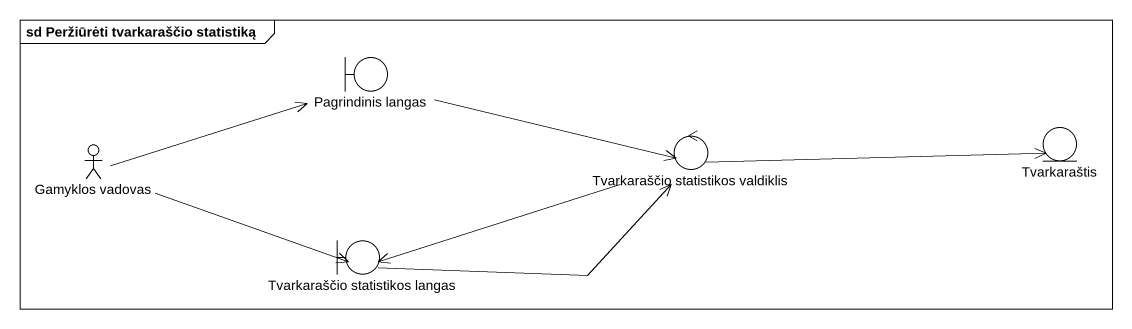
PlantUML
@startuml
mainframe sd Peržiūrėti tvarkaraščio statistiką
boundary "Pagrindinis langas" as Pagrindinis_langas
actor "Gamyklos vadovas" as Gamyklos_vadovas
control "Tvarkaraščio statistikos valdiklis" as Tvarkaraščio_statistikos
entity Tvarkaraštis
boundary "Tvarkaraščio statistikos langas" as Tvarkaraščio_statistikos_2
Pagrindinis_langas -right-> Tvarkaraščio_statistikos
Gamyklos_vadovas -right-> Pagrindinis_langas
Gamyklos_vadovas -right-> Tvarkaraščio_statistikos_2
Tvarkaraščio_statistikos -right-> Tvarkaraštis
Tvarkaraščio_statistikos -left-> Tvarkaraščio_statistikos_2
Tvarkaraščio_statistikos_2 -right-> Tvarkaraščio_statistikos
@enduml
